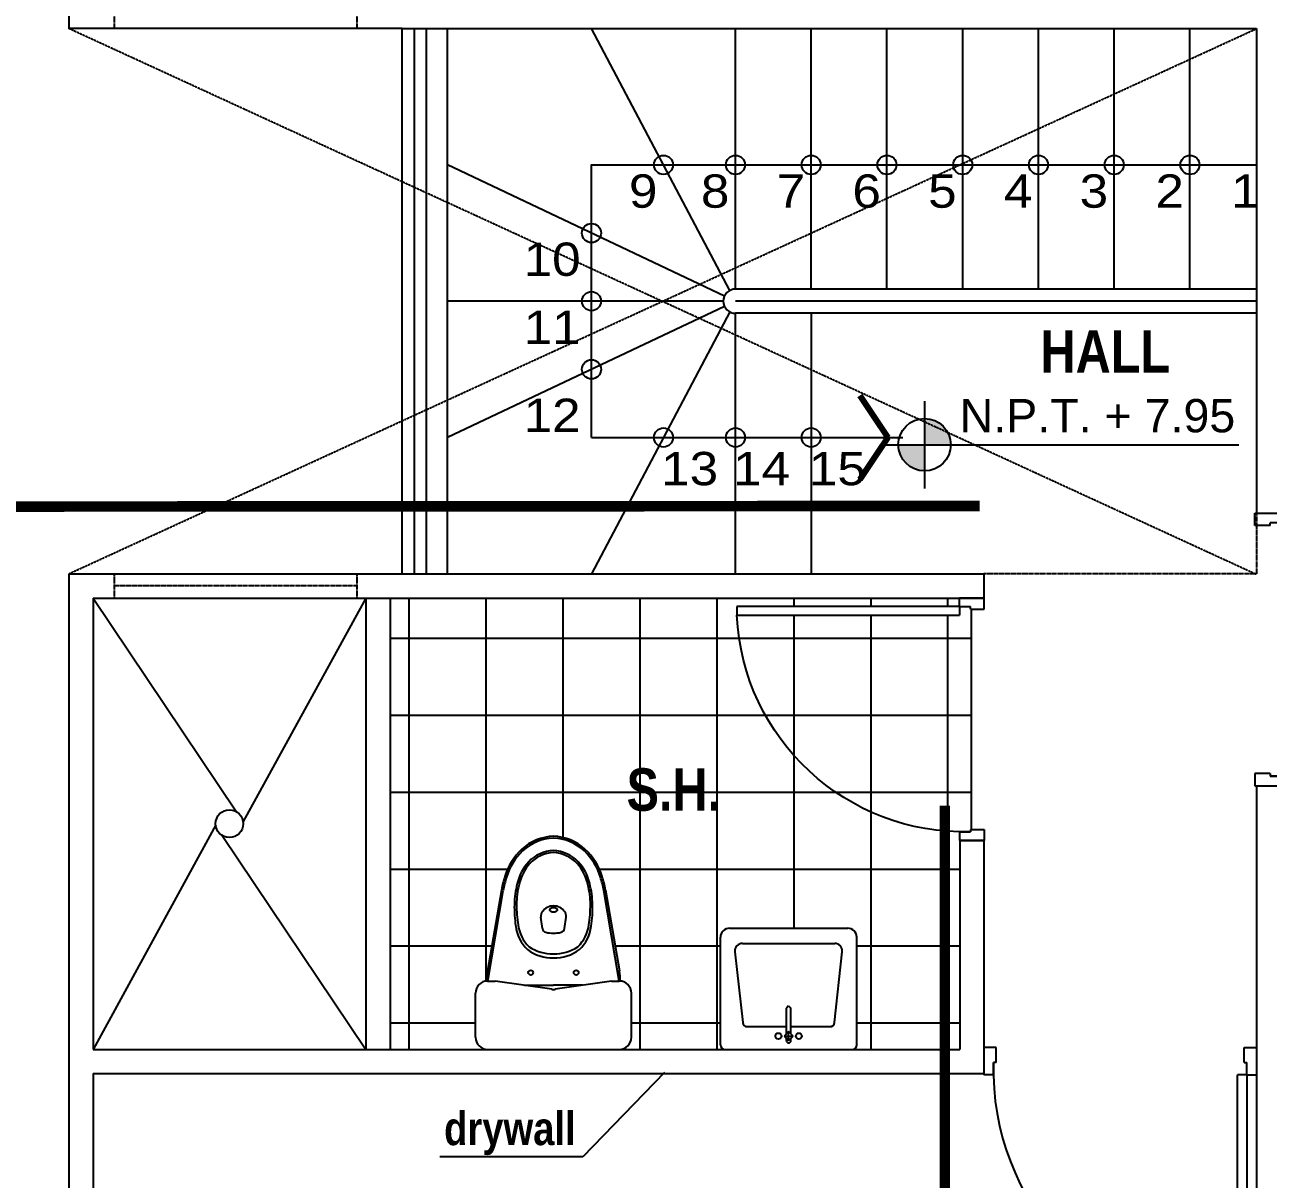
# Model space of a CAD drawing. Header units: millimetres. Extents: x -249630 to 95394, y -188036 to 109963.
# Drawn here: x -56585 to -51456, y 35792 to 40556 of the extents above; entities that cross this region are included whole.
import ezdxf

# ---------------------------------------------------------------- set-up
doc = ezdxf.new("R2010")
doc.units = ezdxf.units.MM
for name, pattern in [('ACAD_ISO04W100', [30, 24, -3, 0, -3]), ('DASHED2', [9.524999999999999, 6.35, -3.175]), ('HIDDEN2', [4.762499999999999, 3.175, -1.5875])]:
    doc.linetypes.add(name, pattern=pattern)
for name, color, linetype in [('cotas', 1, 'Continuous'), ('Layer1', 2, 'Continuous'), ('Layer11', 30, 'Continuous'), ('Layer2', 8, 'Continuous'), ('Layer3', 3, 'Continuous'), ('Layer8', 8, 'Continuous'), ('PUERTAS', 14, 'Continuous'), ('SUBTITULOS', 90, 'Continuous'), ('TEXTOS', 11, 'Continuous'), ('VEREDA', 1, 'Continuous')]:
    doc.layers.add(name, color=color, linetype=linetype)
doc.styles.add('COTAS', font='arial.ttf', dxfattribs={"width": 1.1})
doc.styles.add('DESCRIPCION(E)', font='swisscbi.ttf', dxfattribs={"width": 1.1, "oblique": 15, "height": 0.15})
doc.styles.add('NIVEL', font='arial.ttf', dxfattribs={"width": 1.1, "height": 0.15})
doc.styles.add('SUBTITULOS(E)', font='swisscbi.ttf', dxfattribs={"oblique": 15, "height": 0.2})
doc.dimstyles.new('COTA1-50', dxfattribs={"dimscale": 0.5, "dimtxt": 0.22, "dimasz": 0.12, "dimexe": 0.08, "dimexo": 0.05, "dimgap": 0.076, "dimtad": 2, "dimzin": 4, "dimdsep": 46, "dimtxsty": 'COTAS', "dimblk": 'ARCHTICK', "dimcen": -0.1, "dimclrd": 141, "dimclre": 141, "dimclrt": 11, "dimadec": 0, "dimazin": 0, "dimtfac": 1, "dimtix": 1, "dimtmove": 1, "dimatfit": 3, "dimfxl": 1, "dimtolj": 1, "dimtzin": 0, "dimarcsym": 0})

# ---------------------------------------------------------------- blocks, each defined once
blk = doc.blocks.new('A$C69810C7B')
at = {"layer": 'PUERTAS', "color": 2}
for p, q in [((-0.9900000000000659, -0.04999999999995453), (-0.9900000000000659, -0.1499999999999773)), ((-0.9450000000001069, -0.04999999999995453), (-0.9900000000000659, -0.04999999999995453)), ((-0.9450000000001069, -0.105000000000075), (-0.9450000000001069, -0.04999999999995453)), ((-0.04499999999995907, -0.1050000000003024), (-0.04499999999995907, -0.05000000000001137)), ((-0.04499999999995907, -0.05000000000001137), (0, -0.05000000000001137)), ((0, -0.05000000000001137), (0, -0.1500000000000341)), ((-0.9450000000001069, -0.105000000000075), (-0.9550000000001546, -0.105000000000075)), ((-0.9550000000001546, -0.1499999999999773), (-0.9550000000001546, -0.105000000000075)), ((-0.04499999999995907, -0.1050000000003024), (-0.03500000000008185, -0.1050000000003024)), ((-0.03500000000008185, -0.1500000000000341), (-0.03500000000008185, -0.1050000000003024)), ((-0.9550000000001546, -0.1499999999999773), (-0.9900000000000659, -0.1499999999999773)), ((-0.03500000000002501, -0.1500000000002615), (-0.07000000000016371, -0.1500000000002615)), ((-0.07000000000016371, -1.060000000000286), (-0.07000000000016371, -0.1500000000002615)), ((-0.03500000000008185, -0.1500000000000341), (0, -0.1500000000000341)), ((-0.03500000000002501, -0.1500000000002615), (-0.03500000000025238, -1.060000000000286)), ((-0.03500000000025238, -1.060000000000286), (-0.07000000000016371, -1.060000000000286))]:
    blk.add_line(p, q, dxfattribs=at)
at = {"layer": 'PUERTAS', "color": 1}
blk.add_arc((-0.02682502737167169, -0.131770025662604), 0.9285609371968689, 178.3479576023068, 267.3349773522712, dxfattribs=at)
blk = doc.blocks.new('INODRORO2')
at = {"ltscale": 0.8}
for p, q in [((0.04000000000002046, 0.257170148884228), (0.1855746047090747, 0.257170148884228)), ((0, 0.2171701488842643), (0, -0.2171701488842643)), ((0.2255746047090383, 0.2171701488842643), (0.2255746047090383, 0.1921701488842302)), ((0.2255746047090383, 0.2162690067262076), (0.5242256816654844, 0.1658372161602699)), ((0.5259097668695176, 0.1716061005811014), (0.2587562369863008, 0.2177175557692124)), ((0.1983230407031442, 0.005690165289962579), (0.2255746047090383, 0.1921701488842302)), ((0.2114773557061085, 0.09570395111964558), (0.2114773557061085, -9.678052830963679e-05)), ((0.3990395940581948, 0.03620716105271526), (0.4366438317974826, 0.04133501165344455)), ((0.2255746047090383, -0.1921701488842871), (0.1983238750922283, -0.005883604350202631)), ((0.2114773557061085, -0.09580106662062349), (0.2114773557061085, -9.678052830963679e-05)), ((0.3990395940581948, -0.03640072213400458), (0.4366438317974826, -0.04152857273473387)), ((0.4784773557057633, -9.678054064465869e-05), (0.4784773557057633, -9.678054064465869e-05)), ((0.4784773557057633, -9.678054064465869e-05), (0.4784773557057633, -9.678054064465869e-05)), ((0.4784773557057633, -9.678054064465869e-05), (0.4784773557057633, -9.678054064465869e-05)), ((0.4784773557057633, -9.678054064465869e-05), (0.4784773557057633, -9.678054064465869e-05)), ((0.4784773557057633, -9.678054064465869e-05), (0.4784773557057633, -9.678054064465869e-05)), ((0.4784773557057633, -9.678054064465869e-05), (0.4784773557057633, -9.678054064465869e-05)), ((0.4784773557057633, -9.678054064465869e-05), (0.4784773557057633, -9.678054064465869e-05)), ((0.4784773557057633, -9.678054064465869e-05), (0.4784773557057633, -9.678054064465869e-05)), ((0.2255746047090383, -0.2164625678083496), (0.5242256816654844, -0.1660307772415592)), ((0.2255746047090383, -0.1921701488842871), (0.2255746047090383, -0.2171701488842643)), ((0.5259097668695176, -0.1717996616623907), (0.2587562369863008, -0.2179111168514112)), ((0.04000000000002046, -0.257170148884228), (0.1855746047090747, -0.2571701488842848))]:
    blk.add_line(p, q, dxfattribs=at)
blk.add_lwpolyline([(0.4604773557057342, -0.0120967805403609, -0.1390050264918906), (0.4575761331889225, -0.01127431959756109, -0.1070892461808051), (0.4547764785802428, -0.008582061914950145, -0.08021191731350197), (0.4530667190228996, -0.004868773145773275, -0.06796023641240899), (0.4524150979577826, -9.678054064465869e-05, -0.0679602364123895), (0.4530667190228996, 0.004675212064483958, -0.08021191731349096), (0.4547764785802428, 0.008388500833660828, -0.1070892461808), (0.4575761331889225, 0.01108075851627177, -0.1390050264918813), (0.4604773557057342, 0.01190321945907158, -0.1390050264918906), (0.4633785782243649, 0.01108075851627177, -0.1070892461808049), (0.4661782328312256, 0.008388500833660828, -0.08021191731348556), (0.4678879923903878, 0.004675212064483958, -0.06796023641238791), (0.4685396134536859, -9.678054064465869e-05, -0.06796023641237083), (0.4678879923903878, -0.004868773145773275, -0.08021191731348307), (0.4661782328312256, -0.008582061914950145, -0.1070892461807902), (0.4633785782243649, -0.01127431959756109, -0.1390050264918893)], format="xyb", close=True, dxfattribs=at)
for centre in [(0.2534773557053995, 0.0749032194591166), (0.2534773557053995, -0.0750967805405196)]:
    blk.add_circle(centre, 0.008, dxfattribs=at)
for centre, radius, start, end in [((0.04000000000004889, 0.2171701488842075), 0.04, 90, 180), ((0.1855746047091031, 0.2171701488842075), 0.04, 0, 90), ((0.2332430642873362, 0.06990321945900746), 0.15, 80.20707498223834, 92.96111413605664), ((0.475553604279412, -0.122393048239104), 0.2923108900348583, 71.56775123108926, 80.41515636279996), ((0.4755845806048455, -0.1199603029943717), 0.2958776640206046, 71.19149948596605, 80.20707498223834), ((0.4242175999970641, -0.006513241912983858), 0.1323187476760387, 97.70496383085703, 135.6981694954946), ((0.4678781795537361, -0.299317895819371), 0.4283522687061736, 88.58212482602892, 98.24127348986532), ((0.4752268447864481, -0.1503614286192203), 0.2792835646567579, 75.00709255141575, 89.33313382715214), ((0.5112542287988617, -0.03650605372681071), 0.1996550113907806, 43.887305804301, 73.49460056095046), ((0.5110449208423233, -0.03680962420625633), 0.2058454616567253, 43.506975835807, 73.07302878580084), ((0.4342068152072898, 0.005731546685780131), 0.1318583326862178, 142.5539812744538, 182.5333809419472), ((0.4274629346327856, -0.004999589827860973), 0.1229266868808411, 97.7071026658022, 135.9930293886227), ((0.4812304227052664, -0.3650444454559363), 0.4869554473918368, 90.32393098984139, 98.29500934633958), ((0.4751361072139844, -0.1588388957387394), 0.2807619974059082, 75.80668197029435, 89.31812724762815), ((0.5131980673631915, -0.03312814737168424), 0.1496795193686623, 47.88446043672286, 78.1333494582597), ((0.5128879400726873, -0.03375392042639191), 0.1570256720126722, 47.16924495577552, 77.27459532071501), ((0.5383417472967267, -0.006355519337233773), 0.1592586376788993, 2.252258920845813, 42.82542476362161), ((0.5387535073186882, -0.006406384163568646), 0.1648446460325768, 2.193592560757365, 42.47274551168508), ((0.4535002589618671, 0.0031915166283909), 0.1380620683655245, 145.9958080530519, 181.3647728828754), ((0.4400216619160346, 0.01656425745218826), 0.025, 53.81677390685684, 97.76516601842636), ((0.5342327783218934, -0.005877271112552762), 0.1153894565704172, 2.871461625747532, 46.55769228603722), ((0.5349408041329298, -0.005955767508424969), 0.1216776935044987, 2.75995603092006, 45.88581635885645), ((0.2379026437882885, -9.386614348727562e-05), 0.04, 171.6858377299027, 188.3224235322984), ((0.4885606890402414, -9.67805407015021e-05), 0.1050833333333334, 166.2303869880541, 180), ((0.4010662921282346, 0.02134470853175685), 0.015, 97.76516601842454, 166.2303869880541), ((0.4278351143275358, -9.67805407015021e-05), 0.04564224137931011, 0, 53.81677390685684), ((0.4342068152072898, -0.005925107767183135), 0.1318583326862178, 177.4666190580528, 217.4460187255462), ((0.4535002589618671, -0.003385077709793904), 0.1380620683655245, 178.6352271171246, 214.0041919469481), ((0.4885606890402414, -9.67805407015021e-05), 0.1050833333333334, 180, 193.7696130119459), ((0.4010662921282346, -0.02153826961315985), 0.015, 193.7696130119459, 262.2348339815754), ((0.4400216619160346, -0.01675781853359126), 0.025, 262.2348339815737, 306.1832260931432), ((0.4278351143275358, -9.67805407015021e-05), 0.04564224137931011, 306.1832260931432, 0), ((0.5342327783218934, 0.005683710031149758), 0.1153894565704172, 313.4423077139628, 357.1285383742525), ((0.5349408041329298, 0.005762206427021965), 0.1216776935044987, 314.1141836411435, 357.2400439690799), ((0.5383417472967267, 0.006161958254921274), 0.1592586376788993, 317.1745752363784, 357.7477410791541), ((0.5387535073186882, 0.006212823081256147), 0.1648446460325768, 317.5272544883149, 357.8064074392427), ((0.4274629346327856, 0.004806028746457969), 0.1229266868808411, 224.0069706113773, 262.2928973341978), ((0.5131980673631915, 0.03293458629028123), 0.1496795193686623, 281.8666505417403, 312.1155395632772), ((0.5128879400726873, 0.03356035934407942), 0.1570256720126722, 282.725404679285, 312.8307550442244), ((0.4242175999970641, 0.006319680830671359), 0.1323187476760387, 224.3018305045054, 262.295036169143), ((0.4812304227052948, 0.3648508843745333), 0.4869554473918368, 261.7049906536604, 269.6760690101586), ((0.4751361072140128, 0.1586453346573364), 0.2807619974059082, 270.6818727523718, 284.1933180297056), ((0.4752268447864765, 0.1501678675369078), 0.2792835646567579, 270.6668661728478, 284.9929074485843), ((0.5112542287988617, 0.0363124926454077), 0.1996550113907806, 286.5053994390495, 316.112694195699), ((0.5110449208423233, 0.03661606312485333), 0.2058454616567253, 286.9269712141992, 316.493024164193), ((0.4678781795537645, 0.299124334737968), 0.4283522687061736, 261.7587265101346, 271.4178751739711), ((0.475553604279412, 0.122199487157701), 0.2923108900348583, 279.5848436372, 288.4322487689108), ((0.4755845806048455, 0.1197667419129687), 0.2958776640206046, 279.7929250177617, 288.8085005140339), ((0.04000000000002046, -0.2171701488843212), 0.04, 180, 270), ((0.1855746047090747, -0.2171701488843212), 0.04, 270, 0), ((0.2332430642873078, -0.07009678054041046), 0.15, 267.0340255448111, 279.7929250177617)]:
    blk.add_arc(centre, radius, start, end, dxfattribs=at)
blk = doc.blocks.new('102-lav')
for p, q in [((0.4199999999999591, 0), (0, 0)), ((-0.01500000000010004, -0.01499999999987267), (-0.01500000000010004, -0.3699999999998909)), ((0.2100000000000364, -0.02890877462959907), (0.1949999999999363, -0.04390877462947174)), ((0.2024999999999864, -0.02890877462959907), (0.2024999999999864, -0.03640877462930803)), ((0.2100000000000364, -0.02890877462959907), (0.2100000000000364, -0.05890877462934441)), ((0.2249999999999091, -0.04390877462947174), (0.2100000000000364, -0.02890877462959907)), ((0.2174999999999727, -0.02890877462959907), (0.2174999999999727, -0.03640877462930803)), ((0.4349999999999454, -0.01499999999987267), (0.4349999999999454, -0.3699999999998909)), ((0.2024999999999864, -0.0749999999998181), (0.07345262857484158, -0.0749999999998181)), ((0.1949999999999363, -0.04390877462947174), (0.2100000000000364, -0.05890877462934441)), ((0.2249999999999091, -0.04390877462947174), (0.1949999999999363, -0.04390877462947174)), ((0.2024999999999864, -0.05140877462963545), (0.2024999999999864, -0.1364087746296718)), ((0.2100000000000364, -0.05890877462934441), (0.2249999999999091, -0.04390877462947174)), ((0.2174999999999727, -0.05140877462963545), (0.2174999999999727, -0.1364087746296718)), ((0.3465473714251175, -0.0749999999998181), (0.2174999999999727, -0.0749999999998181)), ((0.05854109592564782, -0.0883732873471672), (0.03302303866405509, -0.3222888122454606)), ((0.3869769613357903, -0.3222888122454606), (0.3614589040741976, -0.0883732873471672)), ((0.2099999999999227, -0.1439087746293808), (0.2024999999999864, -0.1364087746296718)), ((0.2099999999999227, -0.1439087746293808), (0.2174999999999727, -0.1364087746296718)), ((0.3621244069206568, -0.3499999999999091), (0.05787559307930223, -0.3499999999999091)), ((0.4049999999999727, -0.4000000000000909), (0.01499999999998636, -0.4000000000000909))]:
    blk.add_line(p, q)
for centre in [(0.1763588181968316, -0.04390877462947174), (0.2436411818032411, -0.04390877462947174)]:
    blk.add_circle(centre, 0.01)
for centre, radius, start, end in [((0, -0.01499999999987267), 0.015, 90, 180), ((0.4199999999999591, -0.01499999999987267), 0.015, 0, 90), ((0.2100000000000364, -0.02890877462959907), 0.007500000000002061, 0, 180), ((0.07345262857484158, -0.09000000000014552), 0.015, 90, 173.7741709355865), ((0.3465473714251175, -0.09000000000014552), 0.015, 6.225829064413524, 90), ((0.05787559307930223, -0.3249999999998181), 0.025, 173.7741709355865, 270), ((0.3621244069206568, -0.3249999999998181), 0.025, 270, 6.225829064413524), ((0.01499999999998636, -0.3699999999998909), 0.03, 180, 270), ((0.4049999999999727, -0.3699999999998909), 0.03, 270, 0)]:
    blk.add_arc(centre, radius, start, end)
blk = doc.blocks.new('_ArchTick')
at = {"color": 0, "linetype": 'ByBlock', "const_width": 0.15}
blk.add_lwpolyline([(-0.5, -0.5), (0.5, 0.5)], dxfattribs=at)

msp = doc.modelspace()

# ---------------------------------------------------------------- hatches: boundary and pattern name
at = {"layer": 'Layer1'}
h = msp.add_hatch(color=256, dxfattribs=at)
h.paths.add_polyline_path([(-52873.78434258938, 38931.22006815768), (-52873.7843532101, 38823.04449580141), (-52765.60876315855, 38823.04449580141, 0.4142135815271309)])
h.paths.add_polyline_path([(-52873.7843532101, 38823.04449580141), (-52981.95990787138, 38823.04449580141, 0.4142134857076805), (-52873.78436383008, 38714.86892344514)])
at = {"layer": 'Layer2'}
h = msp.add_hatch(dxfattribs=at)
h.set_pattern_fill('ANSI37', color=256, scale=100, angle=45, style=0)
h.set_pattern_definition([(90, (-230894.7739370859, -222643.1183233622), (-317.5, 3.469446951953614e-14), []), (180, (-230894.7739370859, -222643.1183233622), (-3.469446951953614e-14, -317.5), [])])
h.paths.add_polyline_path([(-54190.00719060426, 36985.1599130884), (-54132.36787161735, 36651.21800073216, -0.05572878616942824), (-54129.88695973548, 36609.62474052238, -0.3943777820153471), (-54083.29408157591, 36559.7409603858), (-54083.29408157663, 36377.77270449905, -0.4142135623733033), (-54133.29408157663, 36327.77270449905), (-53697.05017188902, 36327.77270449905, -0.414213562373095), (-53715.80017188902, 36346.52270449905), (-53715.80017188902, 36790.27270449905, -0.4142135623750375), (-53678.30017188902, 36827.77270449905), (-53190.80017188902, 36827.77270449905, -0.41421356237587), (-53153.30017188902, 36790.27270449905), (-53153.30017188902, 36346.52270449905, -0.4142135623708751), (-53172.05017188902, 36327.77270449905), (-52728.90935010149, 36327.77270449905), (-52728.90935010149, 37190.27270449905), (-52729.41440060607, 37190.27270449905), (-52729.41440060607, 37225.41715165161, -0.3949695636447804), (-53647.92619249932, 38119.56563379176), (-53648.6063197983, 38119.56563379176), (-53648.6063197983, 38154.91916914497), (-52729.41440060607, 38154.91916914555), (-52729.41440060607, 38190.27270449905), (-55078.90935010149, 38190.27270449905), (-55078.90935010149, 36327.77270449905), (-54676.21945378708, 36327.77270449905, -0.4142135623733031), (-54726.21945378708, 36377.77270449905), (-54726.21945378708, 36559.7409603858, -0.3957746329129319), (-54679.38544659122, 36609.6406246087, -0.05570751318869187), (-54676.90371239299, 36651.21800073216), (-54619.26439340826, 36985.15991308636, -0.03935817302722683), (-54604.90416663018, 37041.49439913422, -0.1297267061471367), (-54535.8857919877, 37153.20106764146, -0.177583155779804), (-54404.63579200517, 37207.11939913247, -0.1775831557255498), (-54273.38579205464, 37153.20106767057, -0.1297267061882394), (-54204.36741738161, 37041.49439913538, -0.03935817302622067)])
h.paths.add_polyline_path([(-52681.26338162404, 38144.81815904463), (-52683.95985515238, 38144.81815904463), (-52683.95985515238, 38154.91916914497), (-52729.41440060679, 38154.91916914497), (-52729.41440060679, 38119.56563379176), (-53647.92619249932, 38119.56563379176, 0.3949695636447804), (-52729.41440060607, 37225.41715165161), (-52729.41440060607, 37225.62623985254), (-52683.95985515165, 37225.62623985254), (-52683.95985515165, 37235.72724995346), (-52681.26338162404, 37235.72724995346)])
h.paths.add_polyline_path([(-54148.97487079873, 37262.24319609199), (-53671.02032534388, 37262.24319609199), (-53671.02032534388, 37537.6977415467), (-54148.97487079873, 37537.6977415467)], flags=24)

# ---------------------------------------------------------------- linework, layer by layer
at = {"layer": 'Layer1'}
for p, q in [((-56403.90935010149, 48415.27270449905), (-56403.90935010149, 40540.27270449905)), ((-55028.90935010149, 40540.27270449905), (-56403.90935010149, 40540.27270449905)), ((-55028.90935010149, 40540.27270449905), (-51503.90935010149, 40540.27270449905)), ((-52873.78433551569, 39003.27653543875), (-52873.78437090522, 38642.81245616407)), ((-53054.01637515318, 38823.04449580141), (-51576.87652008029, 38823.04449580141)), ((-56403.90935010149, 38290.27270449905), (-55028.90935010149, 38290.27270449905)), ((-56403.90935010149, 38290.27270449905), (-56403.90935010149, 32665.27270449905)), ((-55028.90935010149, 38290.27270449905), (-52628.90935010149, 38290.27270449905)), ((-56303.90935010149, 38190.27270449905), (-56303.90935010149, 36327.77270449905)), ((-56303.90935010149, 38190.27270449905), (-52628.90935010149, 38190.27270449905)), ((-52728.90935010149, 37190.27270449905), (-52628.90935010149, 37190.27270449905)), ((-56303.90935010149, 36327.77270449905), (-52728.90935010149, 36327.77270449905)), ((-56303.90935010149, 36227.77270449905), (-52628.90935010149, 36227.77270449905)), ((-56303.90935010149, 36227.77270449905), (-56303.90935010149, 32765.27270449905))]:
    msp.add_line(p, q, dxfattribs=at)
for points in [[(-51503.90935010149, 40540.27270449905), (-51503.90935010149, 38540.27270449905)], [(-52628.90935010149, 38290.27270449905), (-52628.90935010149, 38190.27270449905)], [(-51503.90935010149, 37415.27270449905), (-51403.90935010149, 37415.27270449905)], [(-51503.90935010149, 37415.27270449905), (-51503.90935010149, 32765.27270449905)], [(-52728.90935010149, 37190.27270449905), (-52728.90935010149, 36327.77270449905)], [(-52628.90935010149, 37190.27270449905), (-52628.90935010149, 36227.77270449905)]]:
    msp.add_lwpolyline(points, dxfattribs=at)
msp.add_circle((-52873.78433551569, 38823.04449580141), 108.1755723564668, dxfattribs=at)
at = {"layer": 'Layer11'}
for p, q in [((-51503.90935010149, 39465.27270449905), (-53653.90935010149, 39465.27270449905)), ((-51503.90935010149, 39415.27270449905), (-53653.90935010149, 39415.27270449905)), ((-51503.90935010149, 39365.27270449905), (-53653.90935010149, 39365.27270449905)), ((-55178.90935010149, 38190.27270449905), (-55178.90935010149, 36327.77270449905)), ((-55078.90935010149, 38190.27270449905), (-55078.90935010149, 36327.77270449905))]:
    msp.add_line(p, q, dxfattribs=at)
for points in [[(-56303.90935010149, 38190.27270449905), (-55712.21875505365, 37307.8658559531)], [(-55178.90935010149, 38190.27270449905), (-55685.14071984976, 37267.48352790918)], [(-55798.10536552034, 37254.19506338451), (-56303.90935010149, 36327.77270449905)], [(-55770.82885104613, 37210.31708626801), (-55178.90935010149, 36327.77270449905)]]:
    msp.add_lwpolyline(points, dxfattribs=at)
msp.add_circle((-55741.40935010149, 37259.02270449905), 56.90117998049971, dxfattribs=at)
msp.add_arc((-53653.90935010149, 39415.27270449905), 49.99999999999005, 90, 270, dxfattribs=at)
at = {"layer": 'Layer2', "linetype": 'HIDDEN2', "ltscale": 0.15}
for points in [[(-51503.90935010149, 38286.80400475595), (-56403.90935010149, 40540.27270449905)], [(-56403.90935010149, 38290.27270449905), (-51503.90935010149, 40540.27270449905)]]:
    msp.add_lwpolyline(points, dxfattribs=at)
at = {"layer": 'Layer2'}
for points in [[(-54978.90935010149, 40540.27270449905), (-54978.90935010149, 38290.27270449905)], [(-52681.26338162404, 38144.81815904463), (-52681.26338162404, 37235.72724995346)]]:
    msp.add_lwpolyline(points, dxfattribs=at)
at = {"layer": 'Layer3', "linetype": 'ACAD_ISO04W100', "ltscale": 0.025, "const_width": 43.74999999999999}
for points in [[(-52645.97351850101, 38570.04967923943), (-57012.78036233856, 38567.53909803691)], [(-52790.18151065541, 32115.18024869697), (-52790.18151065541, 37333.81315905598)]]:
    msp.add_lwpolyline(points, dxfattribs=at)
at = {"layer": 'Layer8'}
msp.add_line((-54247.65935010149, 38852.77270449905), (-52963.47246522349, 38852.77270449905), dxfattribs=at)
msp.add_lwpolyline([(-54247.65935010149, 38852.77270449905), (-54247.65935010149, 39977.77270449905), (-51503.90935010149, 39977.77270449905)], dxfattribs=at)
at = {"layer": 'Layer8', "const_width": 25}
for points in [[(-53024.84553515317, 38852.77270449905), (-53140.50321693943, 39025.8729255237)], [(-53024.84553515317, 38852.77270449905), (-53140.50321693943, 38679.67248347439)]]:
    msp.add_lwpolyline(points, dxfattribs=at)
at = {"layer": 'Layer8'}
for centre in [(-53950.78435010149, 39977.77270449905), (-53653.90935010149, 39977.77270449905), (-53341.40935010149, 39977.77270449905), (-53028.90935010149, 39977.77270449905), (-52716.40935010149, 39977.77270449905), (-52403.90935010149, 39977.77270449905), (-52091.40935010149, 39977.77270449905), (-51778.90935010149, 39977.77270449905), (-54247.65935010149, 39696.52270449905), (-54247.65935010149, 39415.27270449905), (-54247.65935010149, 39134.02270449905), (-53950.78435010149, 38852.77270449905), (-53653.90935010149, 38852.77270449905), (-53341.40935010149, 38852.77270449905)]:
    msp.add_circle(centre, 39.37190744075159, dxfattribs=at)
at = {"layer": 'VEREDA'}
for p, q in [((-55028.90935010149, 38290.27270449905), (-55028.90935010149, 40540.27270449905)), ((-54928.90935010149, 38290.27270449905), (-54928.90935010149, 40540.27270449905)), ((-54841.40935010149, 38290.27270449905), (-54841.40935010149, 40540.27270449905)), ((-53677.24728107936, 39459.49194214158), (-54247.65935010149, 40540.27270449905)), ((-53341.40935010149, 39465.27270449905), (-53341.40935010149, 40540.27270449905)), ((-53028.90935010149, 39465.27270449905), (-53028.90935010149, 40540.27270449905)), ((-52716.40935010149, 39465.27270449905), (-52716.40935010149, 40540.27270449905)), ((-52403.90935010149, 39465.27270449905), (-52403.90935010149, 40540.27270449905)), ((-52091.40935010149, 39465.27270449905), (-52091.40935010149, 40540.27270449905)), ((-51778.90935010149, 39465.27270449905), (-51778.90935010149, 40540.27270449905)), ((-53699.09624204595, 39436.67702173578), (-54841.40935010149, 39977.77270449905)), ((-53699.09624204595, 39393.86838726231), (-54841.40935010149, 38852.77270449905)), ((-53677.24728107936, 39371.05346685651), (-54247.65935010149, 38290.27270449905)), ((-53653.90935010149, 38290.27270449905), (-53653.90935010149, 39365.27270449905))]:
    msp.add_line(p, q, dxfattribs=at)
at = {"layer": 'VEREDA', "linetype": 'DASHED2', "ltscale": 0.025}
for points in [[(-56216.40935010149, 40640.27270449905), (-56216.40935010149, 40540.27270449905)], [(-55216.40935010149, 40640.27270449905), (-55216.40935010149, 40540.27270449905)], [(-51503.90935010149, 38540.27270449905), (-51503.90935010149, 38290.27270449905), (-52628.90935010149, 38290.27270449905)], [(-56216.40935010149, 38290.27270449905), (-56216.40935010149, 38190.27270449905)], [(-55216.40935010149, 38290.27270449905), (-55216.40935010149, 38190.27270449905)], [(-55216.40935010149, 38240.27270449905), (-56216.40935010149, 38240.27270449905)]]:
    msp.add_lwpolyline(points, dxfattribs=at)
at = {"layer": 'VEREDA'}
for points in [[(-53653.90935010149, 39465.27270449905), (-53653.90935010149, 40540.27270449905)], [(-53703.90935010149, 39415.27270449905), (-54841.40935010149, 39415.27270449905)], [(-53341.40935010149, 39365.27270449905), (-53341.40935010149, 38290.27270449905)]]:
    msp.add_lwpolyline(points, dxfattribs=at)

# ---------------------------------------------------------------- block references
at = {"layer": 'Layer11', "xscale": 1250, "yscale": 1250, "zscale": 1250}
for name, p, rotation in [('INODRORO2', (-54404.75676768186, 36327.77270449905), 90), ('102-lav', (-53172.05017188902, 36327.77270449905), 180)]:
    msp.add_blockref(name, p, dxfattribs=dict(at, rotation=rotation))
at = {"layer": 'PUERTAS'}
for p, xscale, yscale, zscale, rotation in [((-51567.54571373752, 38540.27270449905), 1136.363636363573, 1136.363636363573, 1136.363636363573, 90), ((-52577.89924909087, 38190.27270449905), -1010.101010100961, 1010.101010100961, 1010.101010100988, 270)]:
    msp.add_blockref('A$C69810C7B', p, dxfattribs=dict(at, xscale=xscale, yscale=yscale, zscale=zscale, rotation=rotation))
at = {"layer": 'PUERTAS', "xscale": 1136.363636363573, "yscale": 1136.363636363573, "zscale": 1136.363636363573}
msp.add_blockref('A$C69810C7B', (-51503.90935010149, 36392.49133687958), dxfattribs=at)

# ---------------------------------------------------------------- texts
at = {"layer": 'SUBTITULOS', "linetype": 'ByBlock', "style": 'SUBTITULOS(E)'}
for s, p in [('HALL', (-52395.18005114153, 39120.3089505879)), ('S.H.', (-54103.06577988961, 37312.35683245552))]:
    msp.add_text(s, height=175, dxfattribs=at).set_placement(p)
at = {"layer": 'TEXTOS', "linetype": 'ByBlock', "style": 'NIVEL', "width": 1.1}
for s, p in [('9', (-54093.23735106667, 39800.96645528651)), ('8', (-53796.36235106667, 39800.96645528651)), ('7', (-53483.86235106667, 39800.96645528651)), ('6', (-53171.36235106667, 39800.96645528651)), ('5', (-52858.86235106667, 39800.96645528651)), ('4', (-52546.36235106667, 39800.96645528651)), ('3', (-52233.86235106667, 39800.96645528651)), ('2', (-51921.36235106667, 39800.96645528651)), ('1', (-51608.86235106667, 39800.96645528651)), ('10', (-54527.69826294028, 39519.71645528651)), ('11', (-54527.69826294028, 39238.46645528651)), ('12', (-54527.69826294028, 38875.60239983167)), ('13', (-53960.26089836817, 38655.784805259)), ('14', (-53663.3858983689, 38655.784805259)), ('15', (-53350.88589836817, 38655.78480525958))]:
    msp.add_text(s, height=137.5, dxfattribs=at).set_placement(p)
at = {"layer": 'TEXTOS', "linetype": 'ByBlock'}
for s, style, p in [('N.P.T. + 7.95', 'NIVEL', (-52729.00585301762, 38874.08620151485)), ('drywall', 'DESCRIPCION(E)', (-54855.73949964385, 35932.60860189123))]:
    msp.add_text(s, height=137.5, dxfattribs=dict(at, style=style)).set_placement(p)

# ---------------------------------------------------------------- leaders
at = {"layer": 'cotas'}
msp.add_leader([(-53946.23297795263, 36232.87690170135), (-54283.6162998123, 35883.89553550832), (-54873.99691178001, 35883.89553550832)], dimstyle='COTA1-50', override={"dimgap": 0.076, "dimtad": 0}, dxfattribs=at)

doc.saveas('drawing.dxf')
